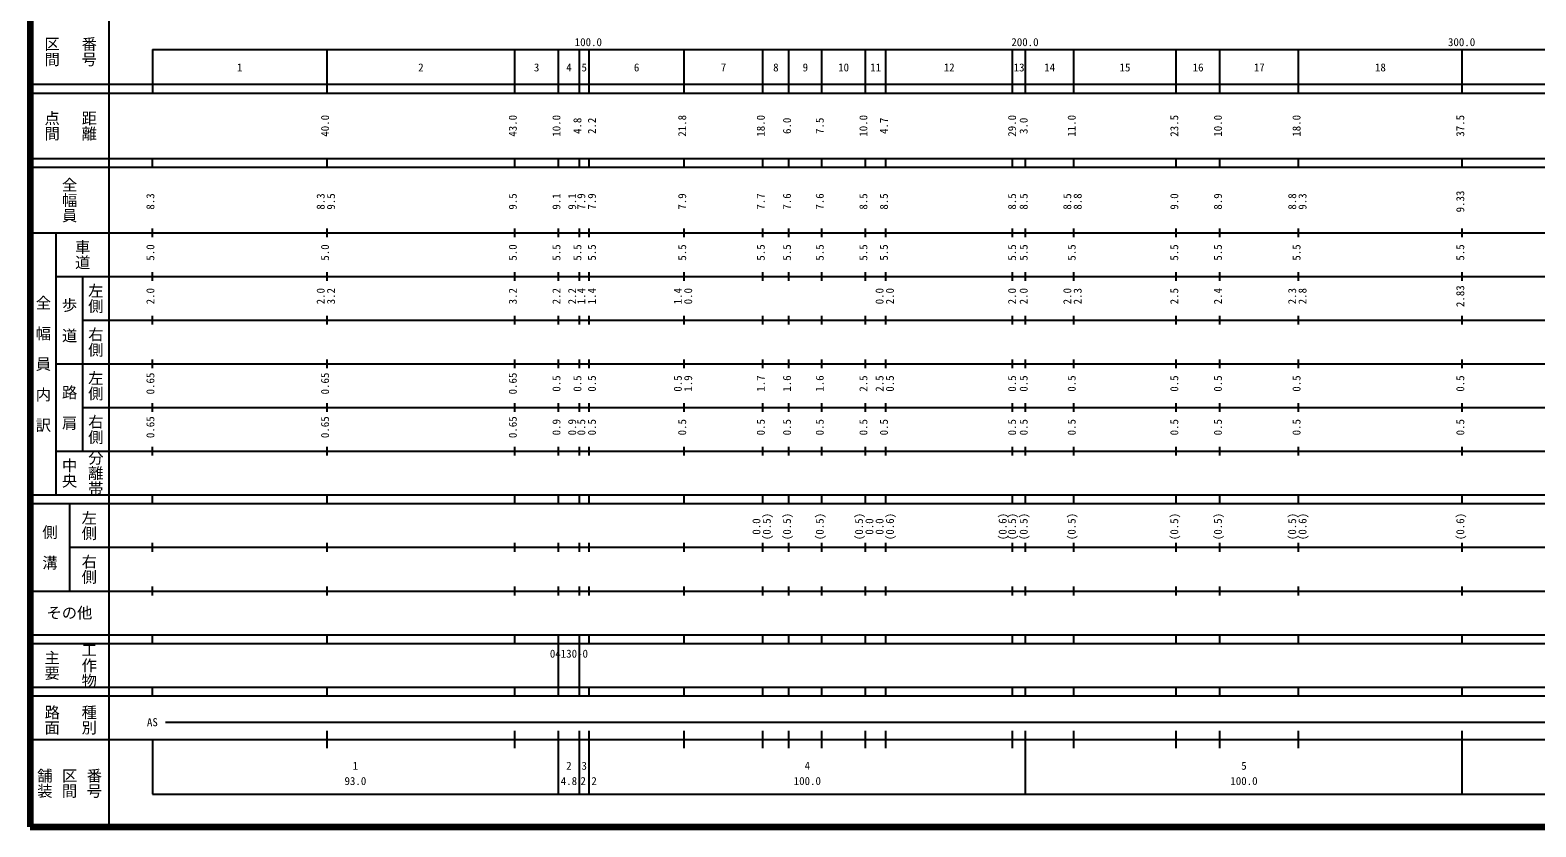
# Model space of a CAD drawing. Units: millimetres on the paper, enlarged 1000 times. Extents: x 40000 to 680000, y 20000 to 380000.
# Drawn here: x 40000 to 384856, y 20000 to 202409 of the extents above; entities that cross this region are included whole.
import ezdxf
from ezdxf.enums import TextEntityAlignment as Align

# ---------------------------------------------------------------- set-up
doc = ezdxf.new("R2010")
doc.units = ezdxf.units.MM
doc.header["$LTSCALE"] = 1000
doc.layers.add('M-TTL', color=2, linetype='Continuous', lineweight=140)
doc.layers.add('M-TTL-BAND', color=7, linetype='Continuous', lineweight=25)
doc.styles.add('@ＭＳ ゴシック', font='')
doc.styles.add('ＭＳ ゴシック', font='')
doc.styles.get('@ＭＳ ゴシック').set_extended_font_data('@MS Gothic')
doc.styles.get('ＭＳ ゴシック').set_extended_font_data('MS Gothic')

msp = doc.modelspace()

# ---------------------------------------------------------------- linework, layer by layer
at = {"layer": 'M-TTL'}
for p, q in [((40000, 380000), (40000, 20000)), ((40000, 20000), (680000, 20000))]:
    msp.add_line(p, q, dxfattribs=at)
at = {"layer": 'M-TTL-BAND'}
for p, q in [((58000, 370000), (58000, 20000)), ((68000, 198000), (579000, 198000)), ((68000, 198000), (68000, 188000)), ((108000, 188000), (108000, 198000)), ((151000, 188000), (151000, 198000)), ((161000, 188000), (161000, 198000)), ((165800, 188000), (165800, 198000)), ((168000, 188000), (168000, 198000)), ((189800, 188000), (189800, 198000)), ((207800, 188000), (207800, 198000)), ((213800, 188000), (213800, 198000)), ((221300, 188000), (221300, 198000)), ((231300, 188000), (231300, 198000)), ((236000, 188000), (236000, 198000)), ((265000, 188000), (265000, 198000)), ((268000, 188000), (268000, 198000)), ((279000, 188000), (279000, 198000)), ((302500, 188000), (302500, 198000)), ((312500, 188000), (312500, 198000)), ((330500, 188000), (330500, 198000)), ((368000, 188000), (368000, 198000)), ((40000, 190000), (579000, 190000)), ((40000, 188000), (579000, 188000)), ((40000, 173000), (579000, 173000)), ((68000, 171000), (68000, 173000)), ((108000, 171000), (108000, 173000)), ((151000, 171000), (151000, 173000)), ((161000, 171000), (161000, 173000)), ((165800, 171000), (165800, 173000)), ((168000, 171000), (168000, 173000)), ((189800, 171000), (189800, 173000)), ((207800, 171000), (207800, 173000)), ((213800, 171000), (213800, 173000)), ((221300, 171000), (221300, 173000)), ((231300, 171000), (231300, 173000)), ((236000, 171000), (236000, 173000)), ((265000, 171000), (265000, 173000)), ((268000, 171000), (268000, 173000)), ((279000, 171000), (279000, 173000)), ((302500, 171000), (302500, 173000)), ((312500, 171000), (312500, 173000)), ((330500, 171000), (330500, 173000)), ((368000, 171000), (368000, 173000)), ((40000, 171000), (579000, 171000)), ((40000, 156000), (579000, 156000)), ((46000, 96000), (46000, 156000)), ((68000, 155000), (68000, 157000)), ((108000, 155000), (108000, 157000)), ((151000, 155000), (151000, 157000)), ((161000, 155000), (161000, 157000)), ((165800, 155000), (165800, 157000)), ((168000, 155000), (168000, 157000)), ((189800, 155000), (189800, 157000)), ((207800, 155000), (207800, 157000)), ((213800, 155000), (213800, 157000)), ((221300, 155000), (221300, 157000)), ((231300, 155000), (231300, 157000)), ((236000, 155000), (236000, 157000)), ((265000, 155000), (265000, 157000)), ((268000, 155000), (268000, 157000)), ((279000, 155000), (279000, 157000)), ((302500, 155000), (302500, 157000)), ((312500, 155000), (312500, 157000)), ((330500, 155000), (330500, 157000)), ((368000, 155000), (368000, 157000)), ((46000, 146000), (579000, 146000)), ((52000, 146000), (52000, 106000)), ((68000, 145000), (68000, 147000)), ((108000, 145000), (108000, 147000)), ((151000, 145000), (151000, 147000)), ((161000, 145000), (161000, 147000)), ((165800, 145000), (165800, 147000)), ((168000, 145000), (168000, 147000)), ((189800, 145000), (189800, 147000)), ((207800, 145000), (207800, 147000)), ((213800, 145000), (213800, 147000)), ((221300, 145000), (221300, 147000)), ((231300, 145000), (231300, 147000)), ((236000, 145000), (236000, 147000)), ((265000, 145000), (265000, 147000)), ((268000, 145000), (268000, 147000)), ((279000, 145000), (279000, 147000)), ((302500, 145000), (302500, 147000)), ((312500, 145000), (312500, 147000)), ((330500, 145000), (330500, 147000)), ((368000, 145000), (368000, 147000)), ((52000, 136000), (579000, 136000)), ((68000, 135000), (68000, 137000)), ((108000, 135000), (108000, 137000)), ((151000, 135000), (151000, 137000)), ((161000, 135000), (161000, 137000)), ((165800, 135000), (165800, 137000)), ((168000, 135000), (168000, 137000)), ((189800, 135000), (189800, 137000)), ((207800, 135000), (207800, 137000)), ((213800, 135000), (213800, 137000)), ((221300, 135000), (221300, 137000)), ((231300, 135000), (231300, 137000)), ((236000, 135000), (236000, 137000)), ((265000, 135000), (265000, 137000)), ((268000, 135000), (268000, 137000)), ((279000, 135000), (279000, 137000)), ((302500, 135000), (302500, 137000)), ((312500, 135000), (312500, 137000)), ((330500, 135000), (330500, 137000)), ((368000, 135000), (368000, 137000)), ((46000, 126000), (579000, 126000)), ((68000, 125000), (68000, 127000)), ((108000, 125000), (108000, 127000)), ((151000, 125000), (151000, 127000)), ((161000, 125000), (161000, 127000)), ((165800, 125000), (165800, 127000)), ((168000, 125000), (168000, 127000)), ((189800, 125000), (189800, 127000)), ((207800, 125000), (207800, 127000)), ((213800, 125000), (213800, 127000)), ((221300, 125000), (221300, 127000)), ((231300, 125000), (231300, 127000)), ((236000, 125000), (236000, 127000)), ((265000, 125000), (265000, 127000)), ((268000, 125000), (268000, 127000)), ((279000, 125000), (279000, 127000)), ((302500, 125000), (302500, 127000)), ((312500, 125000), (312500, 127000)), ((330500, 125000), (330500, 127000)), ((368000, 125000), (368000, 127000)), ((52000, 116000), (579000, 116000)), ((68000, 115000), (68000, 117000)), ((108000, 115000), (108000, 117000)), ((151000, 115000), (151000, 117000)), ((161000, 115000), (161000, 117000)), ((165800, 115000), (165800, 117000)), ((168000, 115000), (168000, 117000)), ((189800, 115000), (189800, 117000)), ((207800, 115000), (207800, 117000)), ((213800, 115000), (213800, 117000)), ((221300, 115000), (221300, 117000)), ((231300, 115000), (231300, 117000)), ((236000, 115000), (236000, 117000)), ((265000, 115000), (265000, 117000)), ((268000, 115000), (268000, 117000)), ((279000, 115000), (279000, 117000)), ((302500, 115000), (302500, 117000)), ((312500, 115000), (312500, 117000)), ((330500, 115000), (330500, 117000)), ((368000, 115000), (368000, 117000)), ((68000, 105000), (68000, 107000)), ((108000, 105000), (108000, 107000)), ((151000, 105000), (151000, 107000)), ((161000, 105000), (161000, 107000)), ((165800, 105000), (165800, 107000)), ((168000, 105000), (168000, 107000)), ((189800, 105000), (189800, 107000)), ((207800, 105000), (207800, 107000)), ((213800, 105000), (213800, 107000)), ((221300, 105000), (221300, 107000)), ((231300, 105000), (231300, 107000)), ((236000, 105000), (236000, 107000)), ((265000, 105000), (265000, 107000)), ((268000, 105000), (268000, 107000)), ((279000, 105000), (279000, 107000)), ((302500, 105000), (302500, 107000)), ((312500, 105000), (312500, 107000)), ((330500, 105000), (330500, 107000)), ((368000, 105000), (368000, 107000)), ((46000, 106000), (579000, 106000)), ((40000, 96000), (579000, 96000)), ((40000, 94000), (579000, 94000)), ((49000, 94000), (49000, 74000)), ((68000, 94000), (68000, 96000)), ((108000, 94000), (108000, 96000)), ((151000, 94000), (151000, 96000)), ((161000, 94000), (161000, 96000)), ((165800, 94000), (165800, 96000)), ((168000, 94000), (168000, 96000)), ((189800, 94000), (189800, 96000)), ((207800, 94000), (207800, 96000)), ((213800, 94000), (213800, 96000)), ((221300, 94000), (221300, 96000)), ((231300, 94000), (231300, 96000)), ((236000, 94000), (236000, 96000)), ((265000, 94000), (265000, 96000)), ((268000, 94000), (268000, 96000)), ((279000, 94000), (279000, 96000)), ((302500, 94000), (302500, 96000)), ((312500, 94000), (312500, 96000)), ((330500, 94000), (330500, 96000)), ((368000, 94000), (368000, 96000)), ((49000, 84000), (579000, 84000)), ((68000, 83000), (68000, 85000)), ((108000, 83000), (108000, 85000)), ((151000, 83000), (151000, 85000)), ((161000, 83000), (161000, 85000)), ((165800, 83000), (165800, 85000)), ((168000, 83000), (168000, 85000)), ((189800, 83000), (189800, 85000)), ((207800, 83000), (207800, 85000)), ((213800, 83000), (213800, 85000)), ((221300, 83000), (221300, 85000)), ((231300, 83000), (231300, 85000)), ((236000, 83000), (236000, 85000)), ((265000, 83000), (265000, 85000)), ((268000, 83000), (268000, 85000)), ((279000, 83000), (279000, 85000)), ((302500, 83000), (302500, 85000)), ((312500, 83000), (312500, 85000)), ((330500, 83000), (330500, 85000)), ((368000, 83000), (368000, 85000)), ((40000, 74000), (579000, 74000)), ((68000, 73000), (68000, 75000)), ((108000, 73000), (108000, 75000)), ((151000, 73000), (151000, 75000)), ((161000, 73000), (161000, 75000)), ((165800, 73000), (165800, 75000)), ((168000, 73000), (168000, 75000)), ((189800, 73000), (189800, 75000)), ((207800, 73000), (207800, 75000)), ((213800, 73000), (213800, 75000)), ((221300, 73000), (221300, 75000)), ((231300, 73000), (231300, 75000)), ((236000, 73000), (236000, 75000)), ((265000, 73000), (265000, 75000)), ((268000, 73000), (268000, 75000)), ((279000, 73000), (279000, 75000)), ((302500, 73000), (302500, 75000)), ((312500, 73000), (312500, 75000)), ((330500, 73000), (330500, 75000)), ((368000, 73000), (368000, 75000)), ((40000, 64000), (579000, 64000)), ((68000, 62000), (68000, 64000)), ((108000, 62000), (108000, 64000)), ((151000, 62000), (151000, 64000)), ((161000, 62000), (161000, 64000)), ((165800, 62000), (165800, 64000)), ((168000, 62000), (168000, 64000)), ((189800, 62000), (189800, 64000)), ((207800, 62000), (207800, 64000)), ((213800, 62000), (213800, 64000)), ((221300, 62000), (221300, 64000)), ((231300, 62000), (231300, 64000)), ((236000, 62000), (236000, 64000)), ((265000, 62000), (265000, 64000)), ((268000, 62000), (268000, 64000)), ((279000, 62000), (279000, 64000)), ((302500, 62000), (302500, 64000)), ((312500, 62000), (312500, 64000)), ((330500, 62000), (330500, 64000)), ((368000, 62000), (368000, 64000)), ((40000, 62000), (579000, 62000)), ((161000, 52000), (161000, 62000)), ((165800, 52000), (165800, 62000)), ((40000, 52000), (579000, 52000)), ((68000, 50000), (68000, 52000)), ((108000, 50000), (108000, 52000)), ((151000, 50000), (151000, 52000)), ((161000, 50000), (161000, 52000)), ((165800, 50000), (165800, 52000)), ((168000, 50000), (168000, 52000)), ((189800, 50000), (189800, 52000)), ((207800, 50000), (207800, 52000)), ((213800, 50000), (213800, 52000)), ((221300, 50000), (221300, 52000)), ((231300, 50000), (231300, 52000)), ((236000, 50000), (236000, 52000)), ((265000, 50000), (265000, 52000)), ((268000, 50000), (268000, 52000)), ((279000, 50000), (279000, 52000)), ((302500, 50000), (302500, 52000)), ((312500, 50000), (312500, 52000)), ((330500, 50000), (330500, 52000)), ((368000, 50000), (368000, 52000)), ((40000, 50000), (579000, 50000)), ((71000, 44000), (565000, 44000)), ((108000, 38000), (108000, 42000)), ((151000, 38000), (151000, 42000)), ((161000, 27500), (161000, 42000)), ((165800, 27500), (165800, 42000)), ((168000, 27500), (168000, 42000)), ((189800, 38000), (189800, 42000)), ((207800, 38000), (207800, 42000)), ((213800, 38000), (213800, 42000)), ((221300, 38000), (221300, 42000)), ((231300, 38000), (231300, 42000)), ((236000, 38000), (236000, 42000)), ((265000, 38000), (265000, 42000)), ((268000, 27500), (268000, 42000)), ((279000, 38000), (279000, 42000)), ((302500, 38000), (302500, 42000)), ((312500, 38000), (312500, 42000)), ((330500, 38000), (330500, 42000)), ((368000, 27500), (368000, 42000)), ((40000, 40000), (579000, 40000)), ((68000, 40000), (68000, 27500)), ((68000, 27500), (579000, 27500))]:
    msp.add_line(p, q, dxfattribs=at)

# ---------------------------------------------------------------- texts
at = {"layer": 'M-TTL-BAND', "style": '@ＭＳ ゴシック'}
for s, p in [('区間', (45000, 197500)), ('番号', (53500, 197500)), ('点間', (45000, 180500)), ('距離', (53500, 180500)), ('全幅員', (49000, 163500)), ('車道', (52000, 151000)), ('全\u3000幅\u3000員\u3000内\u3000訳', (43000, 126000)), ('左側', (55000, 141000)), ('歩\u3000道', (49000, 136000)), ('右側', (55000, 131000)), ('左側', (55000, 121000)), ('路\u3000肩', (49000, 116000)), ('右側', (55000, 111000)), ('中央', (49000, 101000)), ('分離帯', (55000, 101000)), ('左側', (53500, 89000)), ('側\u3000溝', (44500, 84000)), ('右側', (53500, 79000)), ('主要', (45000, 57000)), ('工作物', (53500, 57000)), ('路面', (45000, 44500)), ('種別', (53500, 44500)), ('舗装', (43333, 30000)), ('区間', (49000, 30000)), ('番号', (54667, 30000))]:
    msp.add_text(s, height=2566, rotation=270, dxfattribs=at).set_placement(p, align=Align.MIDDLE_CENTER)
at = {"layer": 'M-TTL-BAND', "style": 'ＭＳ ゴシック'}
for s, p in [('100.0', (167844, 198195)), ('200.0', (267844, 198195)), ('300.0', (367844, 198195)), ('1', (88000, 192405)), ('2', (129500, 192405)), ('3', (156000, 192405)), ('4', (163400, 192405)), ('5', (166900, 192405)), ('6', (178900, 192405)), ('7', (198800, 192405)), ('8', (210800, 192405)), ('9', (217550, 192405)), ('10', (226300, 192405)), ('11', (233650, 192405)), ('12', (250500, 192405)), ('13', (266500, 192405)), ('14', (273500, 192405)), ('15', (290750, 192405)), ('16', (307500, 192405)), ('17', (321500, 192405)), ('18', (349250, 192405)), ('AS', (68000, 42500)), ('1', (114500, 32523)), ('2', (163400, 32523)), ('3', (166900, 32523)), ('4', (218000, 32523)), ('5', (318000, 32523)), ('93.0', (114500, 29033)), ('4.8', (163400, 29033)), ('2.2', (167912, 29033)), ('100.0', (218000, 29033)), ('100.0', (318000, 29033))]:
    msp.add_text(s, height=1833, dxfattribs=at).set_placement(p, align=Align.BOTTOM_CENTER)
for s, p in [('40.0', (109000, 180500)), ('43.0', (152000, 180500)), ('10.0', (162000, 180500)), ('21.8', (190800, 180500)), ('18.0', (208800, 180500)), ('10.0', (232300, 180500)), ('29.0', (266349, 180500)), ('11.0', (280000, 180500)), ('23.5', (303500, 180500)), ('10.0', (313500, 180500)), ('18.0', (331500, 180500)), ('37.5', (369000, 180500)), ('4.8', (166800, 180500)), ('2.2', (170123, 180500)), ('6.0', (214800, 180500)), ('7.5', (222300, 180500)), ('4.7', (237000, 180500)), ('3.0', (269000, 180500)), ('8.3', (69000, 163174)), ('8.3', (108000, 163174)), ('9.5', (110370, 163174)), ('9.5', (152000, 163174)), ('9.1', (162000, 163174)), ('9.1', (165596, 163174)), ('7.9', (167685, 163174)), ('7.9', (170123, 163174)), ('7.9', (190800, 163174)), ('7.7', (208800, 163174)), ('7.6', (214800, 163174)), ('7.6', (222300, 163174)), ('8.5', (232300, 163174)), ('8.5', (237000, 163174)), ('8.5', (266349, 163174)), ('8.5', (269000, 163174)), ('8.5', (279000, 163174)), ('8.8', (281370, 163174)), ('9.0', (303500, 163174)), ('8.9', (313500, 163174)), ('8.8', (330500, 163174)), ('9.3', (332870, 163174)), ('9.33', (369000, 163174)), ('5.0', (69000, 151500)), ('5.0', (109000, 151500)), ('5.0', (152000, 151500)), ('5.5', (162000, 151500)), ('5.5', (166800, 151500)), ('5.5', (170123, 151500)), ('5.5', (190800, 151500)), ('5.5', (208800, 151500)), ('5.5', (214800, 151500)), ('5.5', (222300, 151500)), ('5.5', (232300, 151500)), ('5.5', (237000, 151500)), ('5.5', (266349, 151500)), ('5.5', (269000, 151500)), ('5.5', (280000, 151500)), ('5.5', (303500, 151500)), ('5.5', (313500, 151500)), ('5.5', (331500, 151500)), ('5.5', (369000, 151500)), ('2.0', (69000, 141500)), ('2.0', (108000, 141500)), ('3.2', (110370, 141500)), ('3.2', (152000, 141500)), ('2.2', (162000, 141500)), ('2.2', (165596, 141500)), ('1.4', (167685, 141500)), ('1.4', (170123, 141500)), ('1.4', (189800, 141500)), ('0.0', (192170, 141500)), ('0.0', (236000, 141500)), ('2.0', (238370, 141500)), ('2.0', (266349, 141500)), ('2.0', (269000, 141500)), ('2.0', (279000, 141500)), ('2.3', (281370, 141500)), ('2.5', (303500, 141500)), ('2.4', (313500, 141500)), ('2.3', (330500, 141500)), ('2.8', (332870, 141500)), ('2.83', (369000, 141500)), ('0.65', (69000, 121500)), ('0.65', (109000, 121500)), ('0.65', (152000, 121500)), ('0.5', (162000, 121500)), ('0.5', (166800, 121500)), ('0.5', (170123, 121500)), ('0.5', (189800, 121500)), ('1.9', (192170, 121500)), ('1.7', (208800, 121500)), ('1.6', (214800, 121500)), ('1.6', (222300, 121500)), ('2.5', (232300, 121500)), ('2.5', (236000, 121500)), ('0.5', (238370, 121500)), ('0.5', (266349, 121500)), ('0.5', (269000, 121500)), ('0.5', (280000, 121500)), ('0.5', (303500, 121500)), ('0.5', (313500, 121500)), ('0.5', (331500, 121500)), ('0.5', (369000, 121500)), ('0.65', (69000, 111500)), ('0.65', (109000, 111500)), ('0.65', (152000, 111500)), ('0.9', (162000, 111500)), ('0.9', (165596, 111500)), ('0.5', (167685, 111500)), ('0.5', (170123, 111500)), ('0.5', (190800, 111500)), ('0.5', (208800, 111500)), ('0.5', (214800, 111500)), ('0.5', (222300, 111500)), ('0.5', (232300, 111500)), ('0.5', (237000, 111500)), ('0.5', (266349, 111500)), ('0.5', (269000, 111500)), ('0.5', (280000, 111500)), ('0.5', (303500, 111500)), ('0.5', (313500, 111500)), ('0.5', (331500, 111500)), ('0.5', (369000, 111500)), ('0.0', (207800, 88764)), ('(0.5)', (210170, 88764)), ('(0.5)', (214800, 88764)), ('(0.5)', (222300, 88764)), ('(0.5)', (231300, 88764)), ('0.0', (233670, 88764)), ('0.0', (236000, 88764)), ('(0.6)', (238370, 88764)), ('(0.6)', (264186, 88764)), ('(0.5)', (266349, 88764)), ('(0.5)', (269000, 88764)), ('(0.5)', (280000, 88764)), ('(0.5)', (303500, 88764)), ('(0.5)', (313500, 88764)), ('(0.5)', (330500, 88764)), ('(0.6)', (332870, 88764)), ('(0.6)', (369000, 88764))]:
    msp.add_text(s, height=1833, rotation=90, dxfattribs=at).set_placement(p, align=Align.BOTTOM_CENTER)
for s, height, p in [('その他', 2566, (49000, 69000)), ('04130-0', 1833, (163400, 59655))]:
    msp.add_text(s, height=height, dxfattribs=at).set_placement(p, align=Align.MIDDLE_CENTER)

doc.saveas('drawing.dxf')
